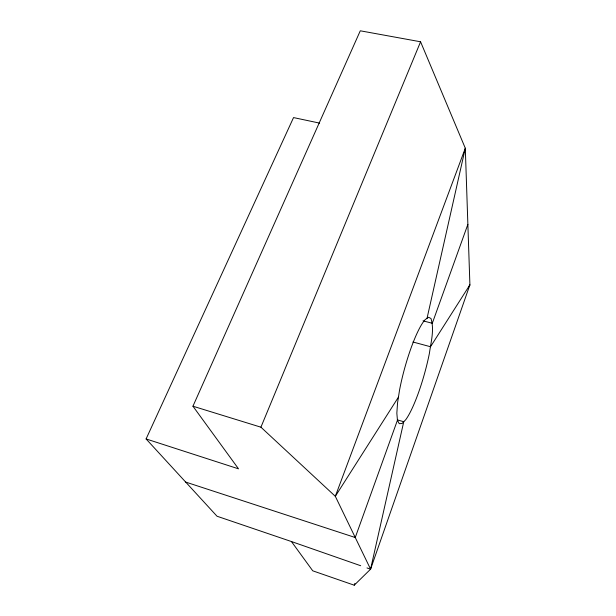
<?xml version="1.0" encoding="UTF-8"?>
<svg xmlns="http://www.w3.org/2000/svg" width="616" height="616" viewBox="0 0 616 616"><rect width="100%" height="100%" fill="white"/><g stroke="black" fill="none" stroke-linecap="round" stroke-linejoin="round"><path stroke-width="0.92" d="M319.612 123.115L293.539 117.587L146.092 438.946L217.025 516.231L291.445 541.549L312.743 570.816L354.239 585.2L370.578 569.184L403.75 421.744L397.328 419.858M427.027 318.333L465.303 148.217L420.574 41.78L360.283 30.8L192.947 406.213L238.523 468.838L146.092 438.946M370.578 569.184L469.908 284.846L465.303 148.217L335.32 496.319L370.578 569.184L366.982 567.929M354.239 585.2L354.878 583.39M397.443 420.22L399.237 423.685L402.071 423.469L405.705 419.75A55.371 10.272 -74.5 0 0 429.429 353.168C431.007 341.826 434.48 329.822 431.007 318.534L428.582 317.24L425.163 319.635A55.371 10.272 -74.5 0 0 399.522 390.228L397.543 402.956L396.843 413.182L397.443 420.22L355.255 537.522L185.67 482.066M467.867 224.378L432.301 323.277L423.038 320.844M398.452 397.127L335.32 496.319L260.922 427.188L420.574 41.78M468.468 287.333L469.908 284.846L430.515 346.739L412.936 341.995M192.947 406.213L260.922 427.188M291.445 541.549L360.683 565.727"/></g></svg>
